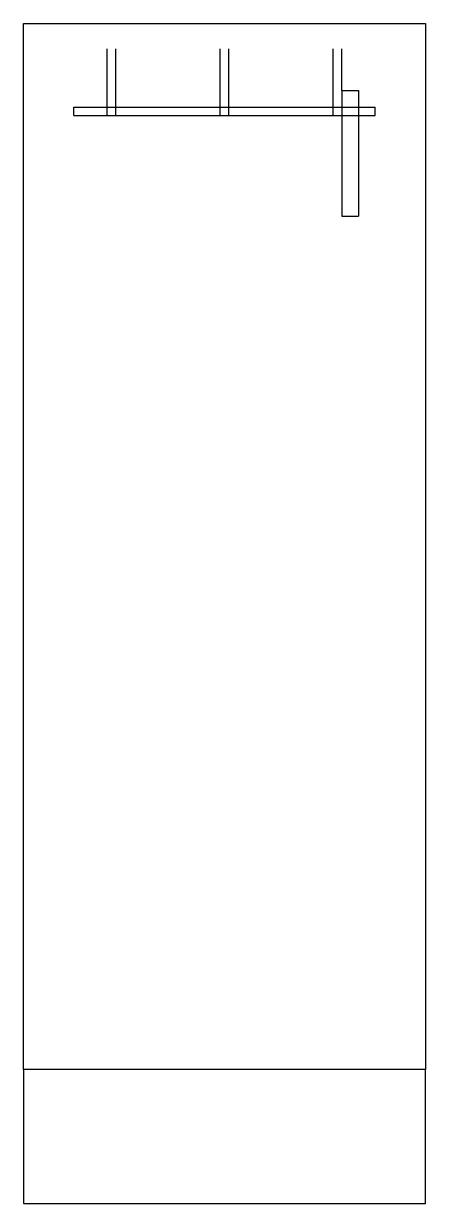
# Model space of a CAD drawing. Extents: x 0 to 12, y 0 to 35.2.
import ezdxf

# ---------------------------------------------------------------- set-up
doc = ezdxf.new("R2010")
doc.units = 0
doc.header["$LTSCALE"] = 3
doc.layers.get('0').update_dxf_attribs({"linetype": 'CONTINUOUS'})

msp = doc.modelspace()

# ---------------------------------------------------------------- linework, layer by layer
at = {"color": 0}
for p, q in [((0, 4), (0, 35.25)), ((0, 35.25), (12, 35.25)), ((12, 35.25), (12, 4)), ((2.5, 32.5), (2.5, 34.5)), ((2.75, 32.5), (2.75, 34.5)), ((5.875, 32.5), (5.875, 34.5)), ((6.125, 32.5), (6.125, 34.5)), ((9.25, 32.5), (9.25, 34.5)), ((9.5, 33.25), (9.5, 34.5)), ((9.5, 33.25), (9.5, 29.5)), ((9.5, 33.25), (10, 33.25)), ((10, 33.25), (10, 29.5)), ((1.5, 32.75), (10.5, 32.75)), ((1.5, 32.5), (1.5, 32.75)), ((1.5, 32.5), (10.5, 32.5)), ((10.5, 32.5), (10.5, 32.75)), ((9.5, 29.5), (10, 29.5)), ((12, 4), (0, 4)), ((0, 4), (0, 0)), ((12, 0), (12, 4)), ((0, 0), (12, 0))]:
    msp.add_line(p, q, dxfattribs=at)

doc.saveas('drawing.dxf')
